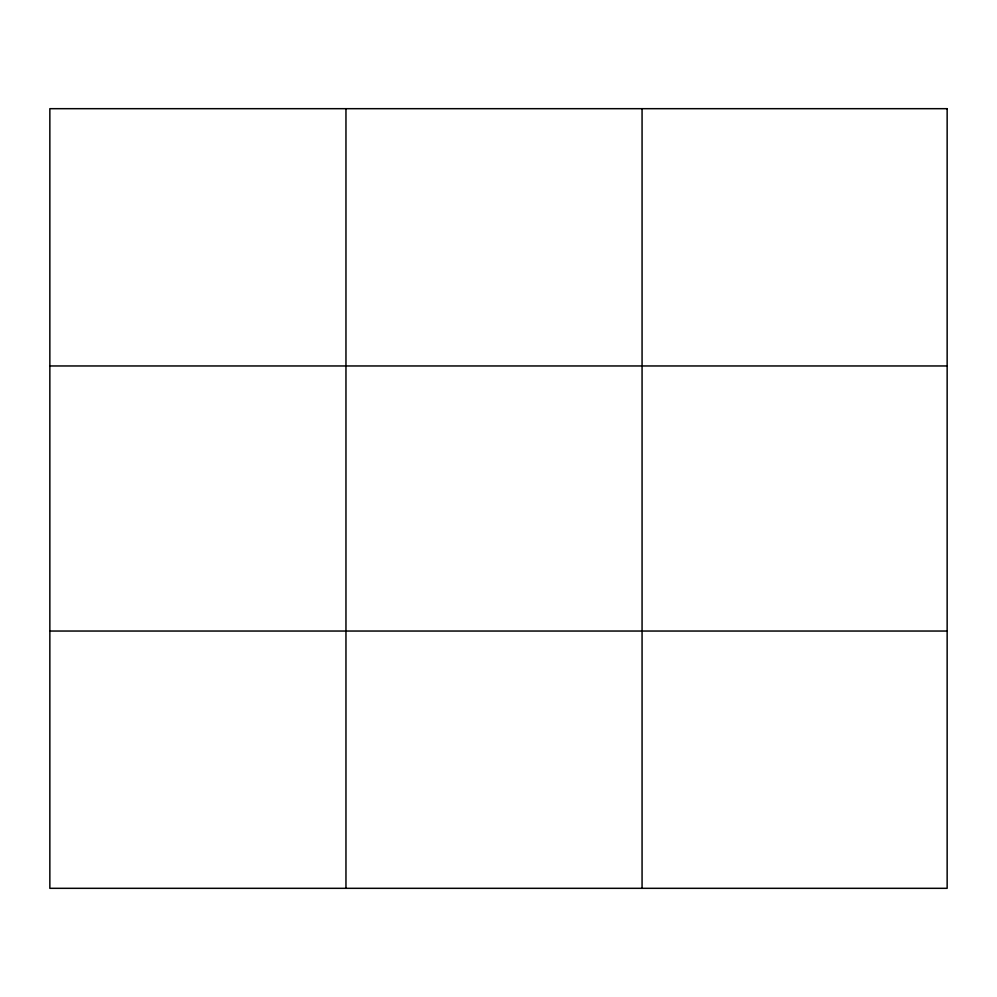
<?xml version="1.0" encoding="UTF-8"?>
<svg xmlns="http://www.w3.org/2000/svg" width="997" height="997" viewBox="0 0 997 997"><rect width="100%" height="100%" fill="white"/><g stroke="black" fill="none" stroke-linecap="round" stroke-linejoin="round"><path stroke-width="1.5" d="M345.959 888.315L345.959 108.685M642.068 888.315L642.068 108.685M49.85 365.961L947.15 365.961M49.85 631.039L947.15 631.039M947.15 108.685L947.15 888.315L49.85 888.315L49.85 108.685L947.15 108.685"/></g></svg>
